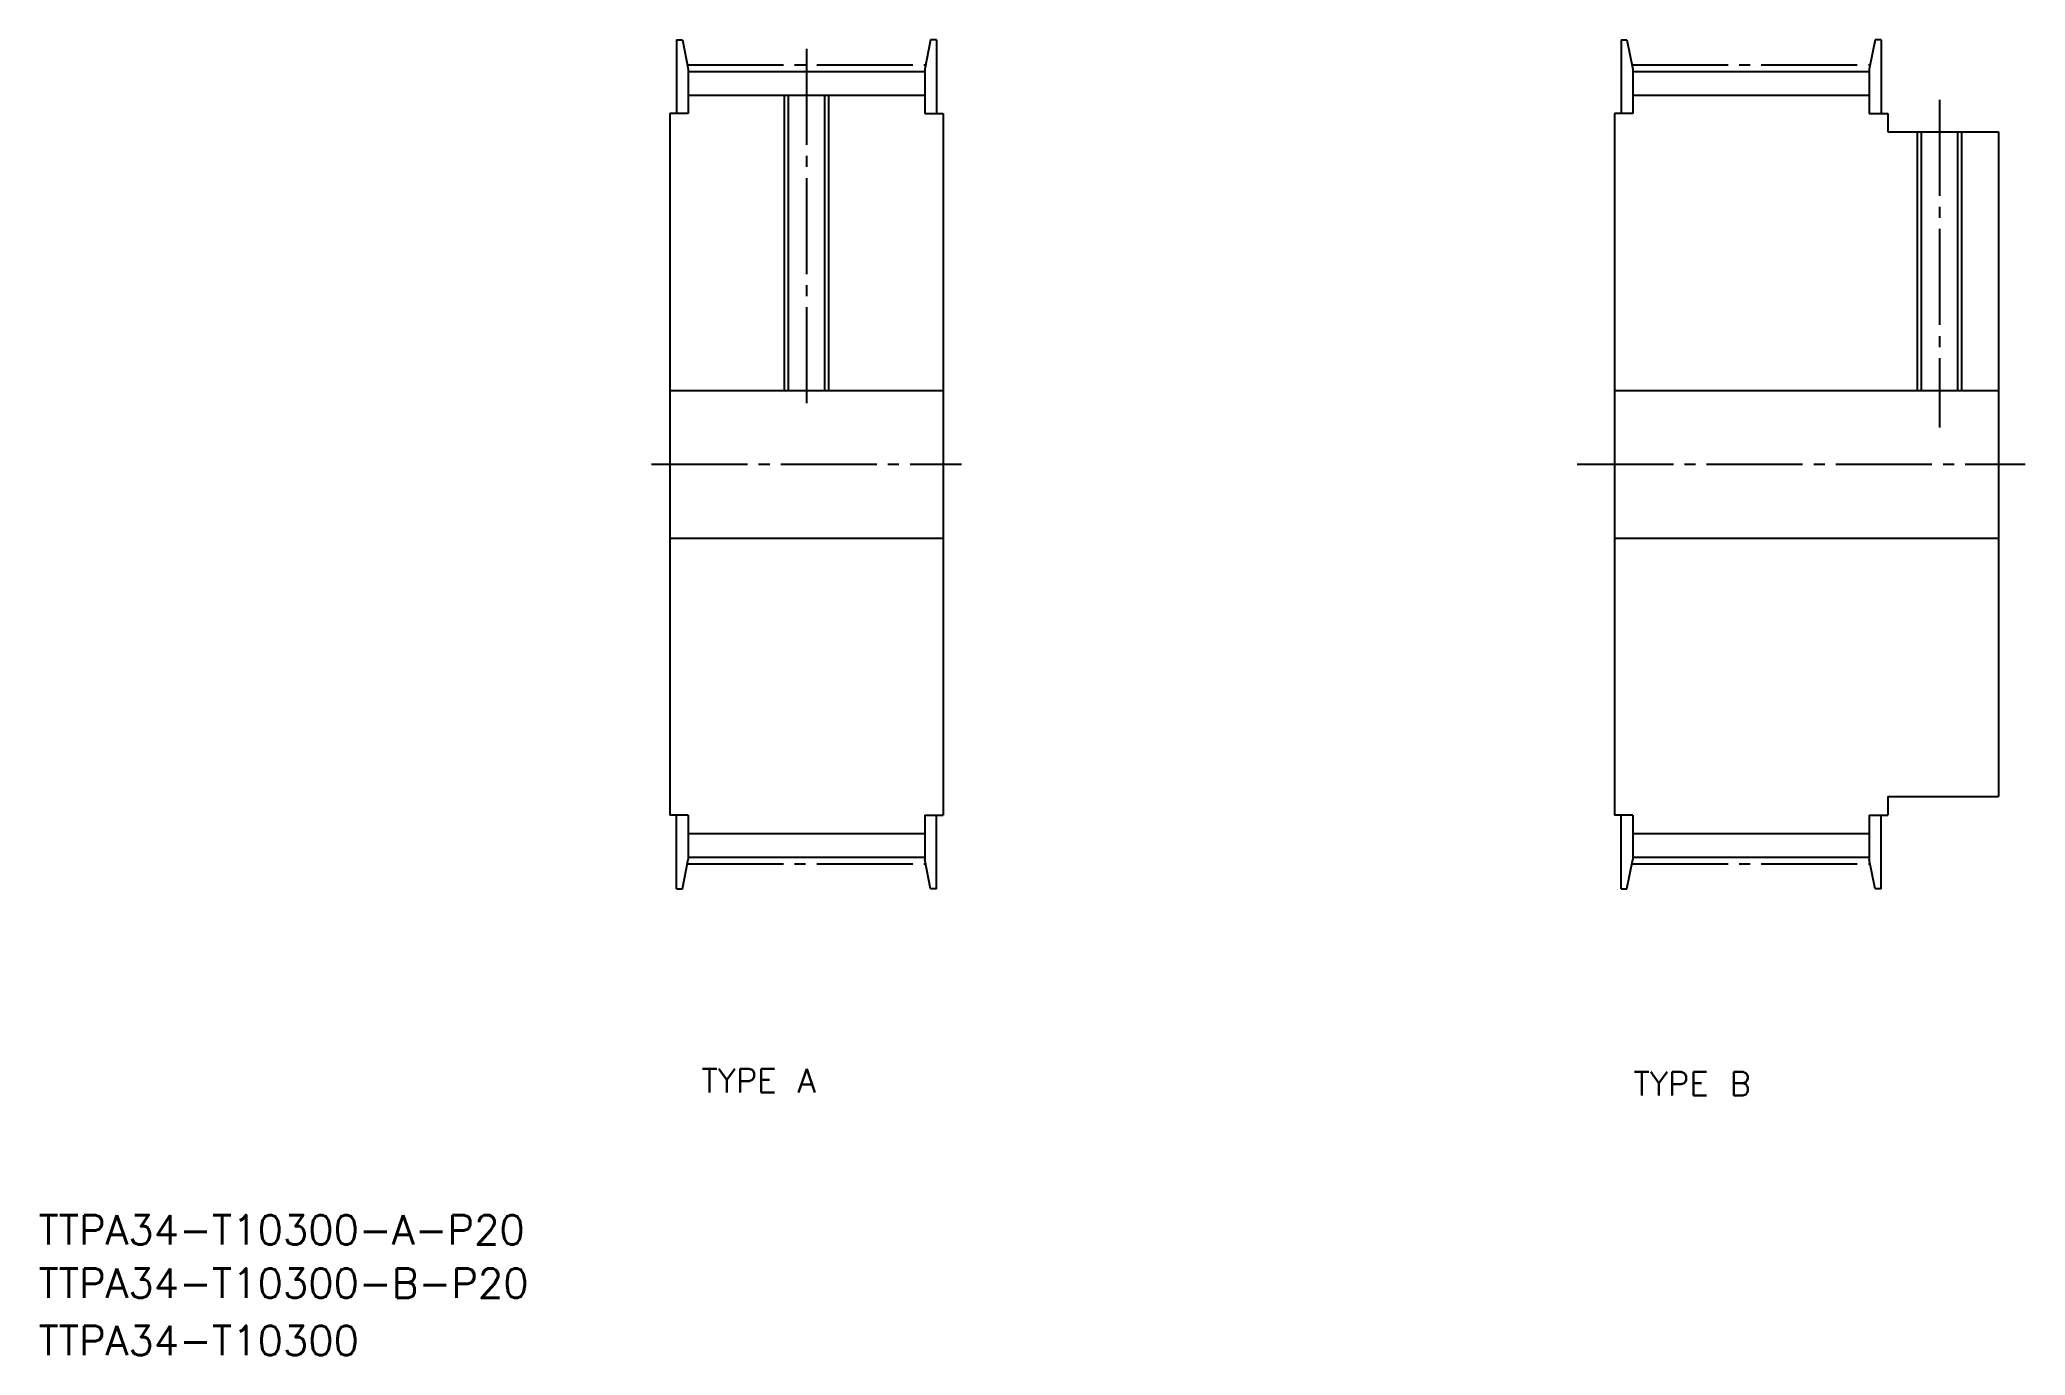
# Model space of a CAD drawing. Extents: x 49 to 317, y 126 to 304.
import ezdxf

# ---------------------------------------------------------------- set-up
doc = ezdxf.new("R2010")
doc.units = 0
doc.linetypes.add('CENTER', pattern=[17.5, 13, -1.5, 1.5, -1.5])
doc.layers.get('0').update_dxf_attribs({"linetype": 'CONTINUOUS'})
doc.layers.add('CENTER', color=1, linetype='CENTER')
doc.styles.get("Standard").update_dxf_attribs({"font": 'txt.shx', "bigfont": '@extfont2.shx'})

msp = doc.modelspace()

# ---------------------------------------------------------------- linework, layer by layer
at = {"color": 7, "linetype": 'CONTINUOUS'}
for p, q in [((134.9, 304.49), (134.9, 294.49)), ((134.9, 304.49), (135.7, 304.49)), ((135.7, 304.49), (136.5, 300.49)), ((169.3, 304.49), (168.5, 300.49)), ((170.1, 304.49), (169.3, 304.49)), ((170.1, 304.49), (170.1, 294.49)), ((262.76, 304.49), (262.76, 294.49)), ((262.76, 304.49), (263.56, 304.49)), ((263.56, 304.49), (264.36, 300.49)), ((297.16, 304.49), (296.36, 300.49)), ((297.96, 304.49), (297.16, 304.49)), ((297.96, 304.49), (297.96, 294.49)), ((136.5, 300.49), (136.5, 294.49)), ((136.5, 300.19), (168.42, 300.19)), ((168.5, 300.49), (168.5, 294.49)), ((264.36, 300.49), (264.36, 294.49)), ((264.36, 300.19), (296.36, 300.19)), ((296.36, 300.49), (296.36, 294.49)), ((150.04, 296.91), (150.04, 256.99)), ((154.96, 296.91), (154.96, 256.99)), ((134, 294.49), (134, 199.49)), ((136.5, 294.49), (134, 294.49)), ((168.5, 294.49), (171, 294.49)), ((171, 294.49), (171, 199.49)), ((261.86, 294.49), (261.86, 199.49)), ((264.36, 294.49), (261.86, 294.49)), ((296.36, 294.49), (298.86, 294.49)), ((298.86, 294.49), (298.86, 291.99)), ((298.86, 291.99), (313.86, 291.99)), ((303.4, 291.99), (303.4, 256.99)), ((308.32, 291.99), (308.32, 256.99)), ((313.86, 291.99), (313.86, 201.99)), ((134, 256.99), (171, 256.99)), ((261.86, 256.99), (313.86, 256.99)), ((134, 236.99), (171, 236.99)), ((261.86, 236.99), (313.86, 236.99)), ((298.86, 201.99), (298.86, 199.49)), ((298.86, 201.99), (313.86, 201.99)), ((136.5, 199.49), (134, 199.49)), ((134.9, 189.49), (134.9, 199.49)), ((136.5, 199.49), (136.5, 193.49)), ((168.5, 199.49), (171, 199.49)), ((168.5, 199.49), (168.5, 193.49)), ((170.1, 189.49), (170.1, 199.49)), ((264.36, 199.49), (261.86, 199.49)), ((262.76, 189.49), (262.76, 199.49)), ((264.36, 199.49), (264.36, 193.49)), ((296.36, 199.49), (296.36, 193.49)), ((296.36, 199.49), (298.86, 199.49)), ((297.96, 189.49), (297.96, 199.49)), ((136.5, 193.79), (168.42, 193.79)), ((264.36, 193.79), (296.36, 193.79)), ((135.7, 189.49), (136.5, 193.49)), ((169.3, 189.49), (168.5, 193.49)), ((263.56, 189.49), (264.36, 193.49)), ((297.16, 189.49), (296.36, 193.49)), ((134.9, 189.49), (135.7, 189.49)), ((170.1, 189.49), (169.3, 189.49)), ((262.76, 189.49), (263.56, 189.49)), ((297.96, 189.49), (297.16, 189.49))]:
    msp.add_line(p, q, dxfattribs=at)
at = {"color": 3, "linetype": 'CONTINUOUS'}
for p, q in [((136.5, 296.99), (168.5, 296.99)), ((149.5, 296.91), (149.5, 256.99)), ((155.5, 296.91), (155.5, 256.99)), ((264.36, 296.99), (296.36, 296.99)), ((302.86, 291.99), (302.86, 256.99)), ((308.86, 291.99), (308.86, 256.99)), ((136.5, 196.99), (168.5, 196.99)), ((264.36, 196.99), (296.36, 196.99))]:
    msp.add_line(p, q, dxfattribs=at)
at = {"layer": 'CENTER', "color": 1, "linetype": 'CENTER'}
for p, q in [((136.38, 301.1), (168.62, 301.1)), ((152.5, 303.25), (152.5, 254.03)), ((264.24, 301.1), (296.48, 301.1)), ((305.86, 296.36), (305.86, 251.99)), ((131.52, 246.99), (173.48, 246.99)), ((256.84, 246.99), (317.48, 246.99)), ((136.38, 192.87), (168.62, 192.87)), ((264.24, 192.87), (296.48, 192.87))]:
    msp.add_line(p, q, dxfattribs=at)

# ---------------------------------------------------------------- texts
at = {"color": 7, "linetype": 'CONTINUOUS'}
for s, p in [('TYPE A', (138.29, 161.95)), ('TYPE B', (264.46, 161.52))]:
    msp.add_text(s, height=3.2, dxfattribs=at).set_placement(p)
for s, p in [('TTPA34-T10300-A-P20', (48.54, 141.34)), ('TTPA34-T10300-B-P20', (48.54, 134.11)), ('TTPA34-T10300', (48.54, 126.34))]:
    msp.add_text(s, height=4).set_placement(p)

doc.saveas('drawing.dxf')
